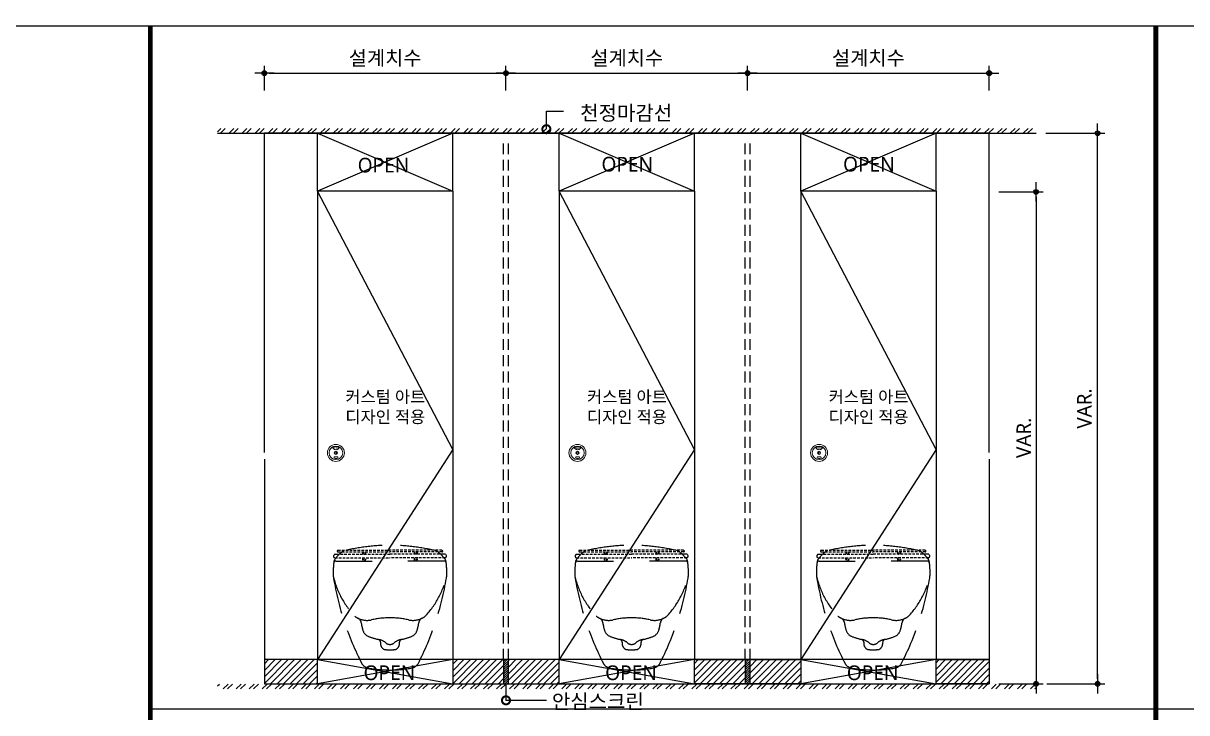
# Model space of a CAD drawing. Extents: x -256 to 8104, y -176 to 5714.
# Drawn here: x 2221 to 4629, y 4116 to 5543 of the extents above; entities that cross this region are included whole.
import ezdxf
from ezdxf.enums import TextEntityAlignment as Align

# ---------------------------------------------------------------- set-up
doc = ezdxf.new("R2010")
doc.units = 0
doc.header["$LTSCALE"] = 30
doc.linetypes.add('HIDDEN', pattern=[0.375, 0.25, -0.125])
doc.layers.get('0').update_dxf_attribs({"linetype": 'CONTINUOUS'})
doc.layers.get('DEFPOINTS').update_dxf_attribs({"linetype": 'CONTINUOUS'})
for name, color, linetype in [('curior-0Line', 252, 'CONTINUOUS'), ('DIM', 7, 'CONTINUOUS'), ('HAT', 8, 'CONTINUOUS'), ('HID', 9, 'HIDDEN'), ('문자', 3, 'CONTINUOUS'), ('부자재', 4, 'CONTINUOUS'), ('잠금쇠(회전형)', 4, 'CONTINUOUS'), ('치수', 1, 'CONTINUOUS'), ('판넬', 2, 'CONTINUOUS'), ('해치', 8, 'CONTINUOUS')]:
    doc.layers.add(name, color=color, linetype=linetype)
doc.styles.add('HDW', font='gulim.ttc')
doc.styles.add('돋움', font='malgun.ttf')
doc.dimstyles.new('10', dxfattribs={"dimscale": 10, "dimtxt": 3, "dimasz": 1, "dimexe": 1.5, "dimexo": 2, "dimgap": 1, "dimtad": 1, "dimdec": 0, "dimlunit": 6, "dimtxsty": '돋움', "dimblk": 'DIMDOT', "dimcen": -1, "dimdle": 1.5, "dimclrt": 3, "dimazin": 3, "dimtfac": 1, "dimtdec": 0, "dimtix": 1, "dimtmove": 2, "dimatfit": 3, "dimldrblk": 'DIMDOT', "dimarcsym": 0})

# ---------------------------------------------------------------- blocks, each defined once
blk = doc.blocks.new('DIMDOT')
at = {"linetype": 'Continuous'}
blk.add_line((-2, 0), (2, 0), dxfattribs=at)
for radius in [0.5, 0.25]:
    blk.add_circle((0, 0), radius, dxfattribs=at)
blk = doc.blocks.new('*D692')
at = {"layer": 'DEFPOINTS', "color": 0}
for p in [(61408.8, -1432.8), (60908.8, -1489), (61408.8, -1489)]:
    blk.add_point(p, dxfattribs=at)
at = {"layer": 'DIM', "color": 0, "lineweight": -2, "ltscale": 10}
for p, q in [((60908.8, -1469), (60908.8, -1417.8)), ((61408.8, -1469), (61408.8, -1417.8)), ((60918.8, -1432.8), (61398.8, -1432.8))]:
    blk.add_line(p, q, dxfattribs=at)
at = {"layer": 'DIM', "color": 0, "lineweight": -2, "xscale": 10, "yscale": 10, "zscale": 10, "rotation": 180}
blk.add_blockref('DIMDOT', (60908.8, -1432.8), dxfattribs=at)
at = {"layer": 'DIM', "color": 0, "lineweight": -2, "xscale": 10, "yscale": 10, "zscale": 10}
blk.add_blockref('DIMDOT', (61408.8, -1432.8), dxfattribs=at)
at = {"layer": 'DIM', "color": 3, "insert": (61158.8, -1403.1), "char_height": 30, "attachment_point": 5, "style": '돋움'}
blk.add_mtext('설계치수', dxfattribs=at)
blk = doc.blocks.new('*D693')
at = {"layer": 'DEFPOINTS', "color": 0}
for p in [(61908.8, -1432.8), (61408.8, -1489), (61908.8, -1489)]:
    blk.add_point(p, dxfattribs=at)
at = {"layer": 'DIM', "color": 0, "lineweight": -2, "ltscale": 10}
for p, q in [((61408.8, -1469), (61408.8, -1417.8)), ((61908.8, -1469), (61908.8, -1417.8)), ((61418.8, -1432.8), (61898.8, -1432.8))]:
    blk.add_line(p, q, dxfattribs=at)
at = {"layer": 'DIM', "color": 0, "lineweight": -2, "xscale": 10, "yscale": 10, "zscale": 10, "rotation": 180}
blk.add_blockref('DIMDOT', (61408.8, -1432.8), dxfattribs=at)
at = {"layer": 'DIM', "color": 0, "lineweight": -2, "xscale": 10, "yscale": 10, "zscale": 10}
blk.add_blockref('DIMDOT', (61908.8, -1432.8), dxfattribs=at)
at = {"layer": 'DIM', "color": 3, "insert": (61658.8, -1403.1), "char_height": 30, "attachment_point": 5, "style": '돋움'}
blk.add_mtext('설계치수', dxfattribs=at)
blk = doc.blocks.new('*D694')
at = {"layer": 'DEFPOINTS', "color": 0}
for p in [(62408.8, -1432.8), (61908.8, -1489), (62408.8, -1489)]:
    blk.add_point(p, dxfattribs=at)
at = {"layer": 'DIM', "color": 0, "lineweight": -2, "ltscale": 10}
for p, q in [((61908.8, -1469), (61908.8, -1417.8)), ((62408.8, -1469), (62408.8, -1417.8)), ((61918.8, -1432.8), (62398.8, -1432.8))]:
    blk.add_line(p, q, dxfattribs=at)
at = {"layer": 'DIM', "color": 0, "lineweight": -2, "xscale": 10, "yscale": 10, "zscale": 10, "rotation": 180}
blk.add_blockref('DIMDOT', (61908.8, -1432.8), dxfattribs=at)
at = {"layer": 'DIM', "color": 0, "lineweight": -2, "xscale": 10, "yscale": 10, "zscale": 10}
blk.add_blockref('DIMDOT', (62408.8, -1432.8), dxfattribs=at)
at = {"layer": 'DIM', "color": 3, "insert": (62158.8, -1403.1), "char_height": 30, "attachment_point": 5, "style": '돋움'}
blk.add_mtext('설계치수', dxfattribs=at)
blk = doc.blocks.new('*D695')
at = {"layer": 'DEFPOINTS', "color": 0}
for p in [(62408.8, -1678.7), (62408.8, -2696.9), (62505.7, -2696.9)]:
    blk.add_point(p, dxfattribs=at)
at = {"layer": 'DIM', "color": 0, "lineweight": -2, "ltscale": 10}
for p, q in [((62428.8, -1678.7), (62520.7, -1678.7)), ((62505.7, -1688.7), (62505.7, -2686.9)), ((62428.8, -2696.9), (62520.7, -2696.9))]:
    blk.add_line(p, q, dxfattribs=at)
at = {"layer": 'DIM', "color": 0, "lineweight": -2, "xscale": 10, "yscale": 10, "zscale": 10}
for p, rotation in [((62505.7, -1678.7), 90), ((62505.7, -2696.9), 270)]:
    blk.add_blockref('DIMDOT', p, dxfattribs=dict(at, rotation=rotation))
at = {"layer": 'DIM', "color": 3, "insert": (62480.5, -2187.8), "char_height": 30, "attachment_point": 5, "rotation": 90, "style": '돋움'}
blk.add_mtext('VAR.', dxfattribs=at)
blk = doc.blocks.new('A$C460A2A32')
at = {"color": 0}
for p, q in [((2.8, 20), (0.5, 16)), ((2.8, 20), (8.6, 20)), ((3.9, 10), (162.3, 10)), ((8.6, 20), (162.3, 20)), ((12.8, 32), (11.2, 30.4)), ((12.6, 27), (162.3, 27)), ((12.8, 32), (162.3, 32)), ((311.8, 32), (162.3, 32)), ((312, 27), (162.3, 27)), ((316, 20), (162.3, 20)), ((320.7, 10), (162.3, 10)), ((311.8, 32), (313.4, 30.4)), ((321.8, 20), (316, 20)), ((321.8, 20), (324.1, 16))]:
    blk.add_line(p, q, dxfattribs=at)
for centre, radius, start, end in [((3.9, 14), 4, 150.0107, 270), ((12.6, 29), 2, 135, 270), ((108.9, 28.2), 26, 182.6717, 198.4118), ((108.9, 10), 26, 180, 202.6199), ((107.4, 28.2), 23, 183.0205, 200.9186), ((107.4, 10), 23, 180, 205.7715), ((68.6, 10), 23, 334.2285, 0), ((68.6, 28.2), 23, 339.0814, 356.9795), ((67.1, 10), 26, 337.3801, 0), ((67.1, 28.2), 26, 341.5882, 357.3283), ((257.5, 28.2), 26, 182.6717, 198.4118), ((257.5, 10), 26, 180, 202.6199), ((256, 28.2), 23, 183.0205, 200.9186), ((256, 10), 23, 180, 205.7715), ((217.2, 10), 23, 334.2285, 0), ((217.2, 28.2), 23, 339.0814, 356.9795), ((215.7, 10), 26, 337.3801, 0), ((215.7, 28.2), 26, 341.5882, 357.3283), ((312, 29), 2, 270, 45), ((320.7, 14), 4, 270, 29.9893)]:
    blk.add_arc(centre, radius, start, end, dxfattribs=at)
blk = doc.blocks.new('_DOTSMALL')
at = {"color": 0, "linetype": 'ByBlock', "const_width": 0.5}
blk.add_lwpolyline([(-0.0625, 0, 1), (0.0625, 0, 1)], format="xyb", close=True, dxfattribs=at)
blk = doc.blocks.new('A$C63EC304E')
at = {"layer": '치수', "color": 1, "xscale": 2.5, "yscale": 2.5, "zscale": 2.5, "rotation": 234.3098741996962}
blk.add_blockref('_DOTSMALL', (0.31, 0.31), dxfattribs=at)
blk = doc.blocks.new('A$C2BC9653E')
at = {"layer": '치수', "xscale": 0.3333333333333333, "yscale": 0.3333333333333333, "zscale": 0.3333333333333333}
blk.add_blockref('A$C63EC304E', (0, 0), dxfattribs=at)
blk = doc.blocks.new('A$C7FC71301')
at = {"layer": '치수', "rotation": 180}
blk.add_blockref('A$C2BC9653E', (0.208, 0.208), dxfattribs=at)
blk = doc.blocks.new('A$C4A20372B')
at = {"layer": '치수'}
blk.add_blockref('A$C7FC71301', (0, 0), dxfattribs=at)
blk = doc.blocks.new('A$C566469F5')
at = {"layer": '치수'}
blk.add_blockref('A$C4A20372B', (0, 0), dxfattribs=at)
blk = doc.blocks.new('A$C7E317CD4')
at = {"layer": '해치', "xscale": 2, "yscale": 2, "zscale": 2}
blk.add_blockref('A$C566469F5', (0, 0), dxfattribs=at)
blk = doc.blocks.new('A$C601D7F27')
at = {"layer": '치수'}
blk.add_blockref('A$C7E317CD4', (0, 0), dxfattribs=at)
blk = doc.blocks.new('A$C38802C08')
at = {"layer": '치수'}
blk.add_blockref('A$C601D7F27', (0, 0), dxfattribs=at)
blk = doc.blocks.new('*D712')
at = {"layer": 'DEFPOINTS', "color": 0}
for p in [(62505.7, -1557.2), (62633.1, -1557.2), (62508.2, -2696.9)]:
    blk.add_point(p, dxfattribs=at)
at = {"layer": 'DIM', "color": 0, "lineweight": -2, "ltscale": 10}
for p, q in [((62525.7, -1557.2), (62648.1, -1557.2)), ((62633.1, -2686.9), (62633.1, -1567.2)), ((62528.2, -2696.9), (62648.1, -2696.9))]:
    blk.add_line(p, q, dxfattribs=at)
at = {"layer": 'DIM', "color": 0, "lineweight": -2, "xscale": 10, "yscale": 10, "zscale": 10}
for p, rotation in [((62633.1, -1557.2), 90), ((62633.1, -2696.9), 270)]:
    blk.add_blockref('DIMDOT', p, dxfattribs=dict(at, rotation=rotation))
at = {"layer": 'DIM', "color": 3, "insert": (62605.8, -2127.1), "char_height": 30, "attachment_point": 5, "rotation": 90, "style": '돋움'}
blk.add_mtext('VAR.', dxfattribs=at)
blk = doc.blocks.new('DESIGN-26', base_point=(58188.6, -6872.9))
h = blk.add_hatch()
h.set_pattern_fill('ANSI31', color=3, scale=3, angle=180)
h.set_pattern_definition([(225, (58227.086, -7048.667), (6.735192, -6.735192), [])])
h.paths.add_polyline_path([(61018.8, -2646.9), (60908.8, -2646.9), (60908.8, -2696.9), (61018.8, -2696.9)])
h.paths.add_polyline_path([(61403.8, -2646.9), (61298.8, -2646.9), (61298.8, -2696.9), (61403.8, -2696.9)])
h.paths.add_polyline_path([(61518.8, -2646.9), (61413.8, -2646.9), (61413.8, -2696.9), (61518.8, -2696.9)])
h.paths.add_polyline_path([(61903.8, -2646.9), (61798.8, -2646.9), (61798.8, -2696.9), (61903.8, -2696.9)])
h.paths.add_polyline_path([(62018.8, -2646.9), (61913.8, -2646.9), (61913.8, -2696.9), (62018.8, -2696.9)])
h.paths.add_polyline_path([(62408.8, -2646.9), (62298.8, -2646.9), (62298.8, -2696.9), (62408.8, -2696.9)])
h = blk.add_hatch()
h.set_pattern_fill('ANSI31', color=2, style=0)
h.set_pattern_definition([(45, (58227.086, -7048.6668), (-2.245064, 2.245064), [])])
h.paths.add_polyline_path([(61413.8, -2646.9), (61403.8, -2646.9), (61403.8, -2696.9), (61413.8, -2696.9)])
h = blk.add_hatch()
h.set_pattern_fill('ANSI31', color=2, style=0)
h.set_pattern_definition([(45, (58727.086, -7048.6668), (-2.245064, 2.245064), [])])
h.paths.add_polyline_path([(61913.8, -2646.9), (61903.8, -2646.9), (61903.8, -2696.9), (61913.8, -2696.9)])
at = {"layer": 'HAT'}
h = blk.add_hatch(dxfattribs=at)
h.set_pattern_fill('ANSI32', color=256, scale=2, style=0)
h.set_pattern_definition([(45, (49572.717, -7190.143), (-13.470384, 13.470384), []), (45, (49581.697, -7190.143), (-13.470384, 13.470384), [])])
h.paths.add_polyline_path([(60812.1, -1547.2), (62505.7, -1547.2), (62505.7, -1557.2), (60812.1, -1557.2)])
h = blk.add_hatch(dxfattribs=at)
h.set_pattern_fill('ANSI32', color=256, scale=2, style=0)
h.set_pattern_definition([(45, (49572.717, -7008.163), (-13.470384, 13.470384), []), (45, (49581.697, -7008.163), (-13.470384, 13.470384), [])])
h.paths.add_polyline_path([(60812.1, -2707.4), (62505.7, -2707.4), (62505.7, -2697.4), (60812.1, -2697.4)])
at = {"color": 2}
for p, q in [((60812.1, -1557.2), (62505.7, -1557.2)), ((61298.8, -2646.9), (61298.8, -2696.9)), ((61403.8, -2646.9), (61403.8, -2696.9)), ((61903.8, -2646.9), (61903.8, -2696.9)), ((62018.8, -2646.9), (62018.8, -2696.9))]:
    blk.add_line(p, q, dxfattribs=at)
for p, q in [((60908.8, -2218.3), (60908.8, -1557.2)), ((62408.8, -2218.3), (62408.8, -1557.2)), ((60908.8, -2232.1), (60908.8, -2696.9)), ((62408.8, -2232.1), (62408.8, -2696.9)), ((60908.8, -2696.9), (62408.8, -2696.9))]:
    blk.add_line(p, q)
at = {"color": 8}
blk.add_line((60672.7, -2748.7), (64020.5, -2748.7), dxfattribs=at)
at = {"color": 2}
for points in [[(58187.9, -1334.5), (65440.2, -1334.5), (65440.2, -6872.8), (58187.9, -6872.8)], [(58187.9, -1334.5), (65440.2, -1334.5), (65440.2, -6872.8), (58187.9, -6872.8)], [(58187.9, -1334.5), (66169.8, -1334.5), (66169.8, -6872.8), (58187.9, -6872.8)], [(61018.8, -2646.9), (60908.8, -2646.9), (60908.8, -2696.9), (61018.8, -2696.9)], [(61518.8, -2646.9), (61298.8, -2646.9), (61298.8, -2696.9), (61518.8, -2696.9)], [(61413.8, -2646.9), (61403.8, -2646.9), (61403.8, -2696.9), (61413.8, -2696.9)], [(61798.8, -2646.9), (62018.8, -2646.9), (62018.8, -2696.9), (61798.8, -2696.9)], [(61913.8, -2646.9), (61903.8, -2646.9), (61903.8, -2696.9), (61913.8, -2696.9)], [(62298.8, -2646.9), (62408.8, -2646.9), (62408.8, -2696.9), (62298.8, -2696.9)]]:
    blk.add_lwpolyline(points, close=True, dxfattribs=at)
at = {"color": 8, "const_width": 10}
for points in [[(60672.7, -4103.7), (60672.7, -1334.5)], [(62753.7, -4103.7), (62753.7, -1334.5)]]:
    blk.add_lwpolyline(points, dxfattribs=at)
at = {"layer": 'HID', "ltscale": 3}
for p, q in [((61403.8, -2646.9), (61403.8, -1568.2)), ((61413.8, -2646.9), (61413.8, -1568.2)), ((61903.8, -2646.9), (61903.8, -1568.2)), ((61913.8, -2646.9), (61913.8, -1568.2))]:
    blk.add_line(p, q, dxfattribs=at)
at = {"layer": 'HID', "ltscale": 10}
for p, q in [((61056.6, -2442.9), (61168.8, -2442.9)), ((61281, -2442.9), (61168.8, -2442.9)), ((61556.6, -2442.9), (61668.8, -2442.9)), ((61781, -2442.9), (61668.8, -2442.9)), ((62056.6, -2442.9), (62168.8, -2442.9)), ((62281, -2442.9), (62168.8, -2442.9))]:
    blk.add_line(p, q, dxfattribs=at)
for centre, radius, start, end in [((61126.4, -2493.6), 90, 128.0065, 143.1013), ((61074.7, -2427.5), 6, 103.9579, 128.0065), ((61168.8, -2813.3), 403.1, 76.2923, 103.7077), ((61262.9, -2427.5), 6, 51.9935, 76.0421), ((61211.2, -2493.6), 90, 36.8987, 51.9935), ((61626.4, -2493.6), 90, 128.0065, 143.1013), ((61574.7, -2427.5), 6, 103.9579, 128.0065), ((61668.8, -2813.3), 403.1, 76.2923, 103.7077), ((61762.9, -2427.5), 6, 51.9935, 76.0421), ((61711.2, -2493.6), 90, 36.8987, 51.9935), ((62126.4, -2493.6), 90, 128.0065, 143.1013), ((62074.7, -2427.5), 6, 103.9579, 128.0065), ((62168.8, -2813.3), 403.1, 76.2923, 103.7077), ((62262.9, -2427.5), 6, 51.9935, 76.0421), ((62211.2, -2493.6), 90, 36.8987, 51.9935), ((61231.2, -2467.4), 180, 172.4918, 181.055), ((61056.6, -2447.1), 4.2, 90, 173.3826), ((61061.7, -2445), 9, 143.1013, 172.4918), ((61281, -2447.1), 4.2, 6.6174, 90), ((61275.9, -2445), 9, 7.5082, 36.8987), ((61106.4, -2467.4), 180, 358.945, 7.5082), ((61731.2, -2467.4), 180, 172.4918, 181.055), ((61556.6, -2447.1), 4.2, 90, 173.3826), ((61561.7, -2445), 9, 143.1013, 172.4918), ((61781, -2447.1), 4.2, 6.6174, 90), ((61775.9, -2445), 9, 7.5082, 36.8987), ((61606.4, -2467.4), 180, 358.945, 7.5082), ((62231.2, -2467.4), 180, 172.4918, 181.055), ((62056.6, -2447.1), 4.2, 90, 173.3826), ((62061.7, -2445), 9, 143.1013, 172.4918), ((62281, -2447.1), 4.2, 6.6174, 90), ((62275.9, -2445), 9, 7.5082, 36.8987), ((62106.4, -2467.4), 180, 358.945, 7.5082), ((61093.2, -2469.9), 42, 181.055, 190.5892), ((61224.1, -2434.9), 177, 192.809, 223.5419), ((61646.2, -2379.7), 602.3, 189.3568, 207.2383), ((60691.4, -2379.7), 602.3, 332.7617, 350.6432), ((61113.5, -2434.9), 177, 316.4581, 347.191), ((61244.4, -2469.9), 42, 349.4108, 358.945), ((61593.2, -2469.9), 42, 181.055, 190.5892), ((61724.1, -2434.9), 177, 192.809, 223.5419), ((62146.2, -2379.7), 602.3, 189.3568, 207.2383), ((61191.4, -2379.7), 602.3, 332.7617, 350.6432), ((61613.5, -2434.9), 177, 316.4581, 347.191), ((61744.4, -2469.9), 42, 349.4108, 358.945), ((62093.2, -2469.9), 42, 181.055, 190.5892), ((62224.1, -2434.9), 177, 192.809, 223.5419), ((62646.2, -2379.7), 602.3, 189.3568, 207.2383), ((61691.4, -2379.7), 602.3, 332.7617, 350.6432), ((62113.5, -2434.9), 177, 316.4581, 347.191), ((62244.4, -2469.9), 42, 349.4108, 358.945), ((61121.4, -2523.6), 42, 232.3598, 243.5689), ((61097.4, -2572), 12, 6.9609, 63.5689), ((61121.4, -2523.6), 42, 248.0565, 282.8609), ((61199.7, -2559.5), 91.1, 186.9609, 196.5836), ((61168.8, -2731.3), 171, 90, 102.8609), ((61168.8, -2731.3), 171, 77.1391, 90), ((61216.2, -2523.6), 42, 257.1391, 291.9435), ((61137.9, -2559.5), 91.1, 343.4164, 353.0391), ((61240.2, -2572), 12, 116.4311, 173.0391), ((61216.2, -2523.6), 42, 296.4311, 307.6402), ((61621.4, -2523.6), 42, 232.3598, 243.5689), ((61597.4, -2572), 12, 6.9609, 63.5689), ((61621.4, -2523.6), 42, 248.0565, 282.8609), ((61699.7, -2559.5), 91.1, 186.9609, 196.5836), ((61668.8, -2731.3), 171, 90, 102.8609), ((61668.8, -2731.3), 171, 77.1391, 90), ((61716.2, -2523.6), 42, 257.1391, 291.9435), ((61637.9, -2559.5), 91.1, 343.4164, 353.0391), ((61740.2, -2572), 12, 116.4311, 173.0391), ((61716.2, -2523.6), 42, 296.4311, 307.6402), ((62121.4, -2523.6), 42, 232.3598, 243.5689), ((62097.4, -2572), 12, 6.9609, 63.5689), ((62121.4, -2523.6), 42, 248.0565, 282.8609), ((62199.7, -2559.5), 91.1, 186.9609, 196.5836), ((62168.8, -2731.3), 171, 90, 102.8609), ((62168.8, -2731.3), 171, 77.1391, 90), ((62216.2, -2523.6), 42, 257.1391, 291.9435), ((62137.9, -2559.5), 91.1, 343.4164, 353.0391), ((62240.2, -2572), 12, 116.4311, 173.0391), ((62216.2, -2523.6), 42, 296.4311, 307.6402), ((61132.5, -2579.5), 21, 196.5836, 247.6201), ((61168.8, -2491.3), 116.3, 247.6201, 258.9228), ((61168.8, -2491.3), 116.3, 281.0772, 292.3799), ((61205.1, -2579.5), 21, 292.3799, 343.4164), ((61632.5, -2579.5), 21, 196.5836, 247.6201), ((61668.8, -2491.3), 116.3, 247.6201, 258.9228), ((61668.8, -2491.3), 116.3, 281.0772, 292.3799), ((61705.1, -2579.5), 21, 292.3799, 343.4164), ((62132.5, -2579.5), 21, 196.5836, 247.6201), ((62168.8, -2491.3), 116.3, 247.6201, 258.9228), ((62168.8, -2491.3), 116.3, 281.0772, 292.3799), ((62205.1, -2579.5), 21, 292.3799, 343.4164), ((61143.3, -2611), 6, 0, 77.9673), ((61140.7, -2634.9), 30, 49.4621, 78.9228), ((61162.7, -2613.4), 13.6, 169.8446, 248.5821), ((61168.8, -2602.1), 13.3, 229.4621, 270), ((61168.8, -2602.1), 13.3, 270, 310.5379), ((61196.9, -2634.9), 30, 101.0772, 130.5379), ((61174.9, -2613.4), 13.6, 291.4179, 10.1554), ((61194.3, -2611), 6, 102.0327, 180), ((61643.3, -2611), 6, 0, 77.9673), ((61640.7, -2634.9), 30, 49.4621, 78.9228), ((61662.7, -2613.4), 13.6, 169.8446, 248.5821), ((61668.8, -2602.1), 13.3, 229.4621, 270), ((61668.8, -2602.1), 13.3, 270, 310.5379), ((61696.9, -2634.9), 30, 101.0772, 130.5379), ((61674.9, -2613.4), 13.6, 291.4179, 10.1554), ((61694.3, -2611), 6, 102.0327, 180), ((62143.3, -2611), 6, 0, 77.9673), ((62140.7, -2634.9), 30, 49.4621, 78.9228), ((62162.7, -2613.4), 13.6, 169.8446, 248.5821), ((62168.8, -2602.1), 13.3, 229.4621, 270), ((62168.8, -2602.1), 13.3, 270, 310.5379), ((62196.9, -2634.9), 30, 101.0772, 130.5379), ((62174.9, -2613.4), 13.6, 291.4179, 10.1554), ((62194.3, -2611), 6, 102.0327, 180), ((61168.8, -2455.4), 171, 266.2838, 270), ((61168.8, -2455.4), 171, 270, 273.7162), ((61668.8, -2455.4), 171, 266.2838, 270), ((61668.8, -2455.4), 171, 270, 273.7162), ((62168.8, -2455.4), 171, 266.2838, 270), ((62168.8, -2455.4), 171, 270, 273.7162), ((61126.2, -2646.2), 18, 210.6249, 258.7833), ((61168.8, -2431.4), 237, 258.7833, 270), ((61168.8, -2431.4), 237, 270, 281.2167), ((61211.4, -2646.2), 18, 281.2167, 329.3751), ((61626.2, -2646.2), 18, 210.6249, 258.7833), ((61668.8, -2431.4), 237, 258.7833, 270), ((61668.8, -2431.4), 237, 270, 281.2167), ((61711.4, -2646.2), 18, 281.2167, 329.3751), ((62126.2, -2646.2), 18, 210.6249, 258.7833), ((62168.8, -2431.4), 237, 258.7833, 270), ((62168.8, -2431.4), 237, 270, 281.2167), ((62211.4, -2646.2), 18, 281.2167, 329.3751)]:
    blk.add_arc(centre, radius, start, end, dxfattribs=at)
at = {"layer": '부자재', "color": 3}
blk.add_line((62408.8, -1557.2), (60908.8, -1557.2), dxfattribs=at)
blk.add_line((62408.8, -1557.2), (60908.8, -1557.2), dxfattribs=at)
at = {"layer": '잠금쇠(회전형)', "linetype": 'Continuous', "lineweight": 15}
for p, q in [((61050.2, -2208.2), (61053.8, -2212.2)), ((61063.9, -2208.2), (61060.3, -2212.2)), ((61550.2, -2208.2), (61553.8, -2212.2)), ((61563.9, -2208.2), (61560.3, -2212.2)), ((62050.2, -2208.2), (62053.8, -2212.2)), ((62063.9, -2208.2), (62060.3, -2212.2)), ((61053.5, -2227.4), (61053.1, -2228.6)), ((61055.4, -2215.9), (61055.4, -2221.7)), ((61058.1, -2216), (61058.1, -2221.8)), ((61060.6, -2227.4), (61061, -2228.6)), ((61553.5, -2227.4), (61553.1, -2228.6)), ((61555.4, -2215.9), (61555.4, -2221.7)), ((61558.1, -2216), (61558.1, -2221.8)), ((61560.6, -2227.4), (61561, -2228.6)), ((62053.5, -2227.4), (62053.1, -2228.6)), ((62055.4, -2215.9), (62055.4, -2221.7)), ((62058.1, -2216), (62058.1, -2221.8)), ((62060.6, -2227.4), (62061, -2228.6))]:
    blk.add_line(p, q, dxfattribs=at)
for centre, radius in [((61056.8, -2218.8), 17.6), ((61056.8, -2218.8), 14.1), ((61556.8, -2218.8), 17.6), ((61556.8, -2218.8), 14.1), ((62056.8, -2218.8), 17.6), ((62056.8, -2218.8), 14.1), ((61056.8, -2218.8), 3.21), ((61556.8, -2218.8), 3.21), ((62056.8, -2218.8), 3.21)]:
    blk.add_circle(centre, radius, dxfattribs=at)
for centre, radius, start, end in [((61057.1, -2220.6), 14.1, 61.0478, 118.9522), ((61057.1, -2218.2), 6.81, 61.8696, 118.1304), ((61557.1, -2220.6), 14.1, 61.0478, 118.9522), ((61557.1, -2218.2), 6.81, 61.8696, 118.1304), ((62057.1, -2220.6), 14.1, 61.0478, 118.9522), ((62057.1, -2218.2), 6.81, 61.8696, 118.1304), ((61054, -2228.9), 0.98, 160.8571, 255.4685), ((61054.4, -2227.7), 0.98, 72.2332, 160.8571), ((61057.1, -2217.1), 13.2, 255.4685, 284.5315), ((61057.1, -2219.4), 7.75, 252.2332, 287.7668), ((61059.7, -2227.7), 0.98, 19.1429, 107.7668), ((61060.1, -2228.9), 0.98, 284.5315, 19.1429), ((61554, -2228.9), 0.98, 160.8571, 255.4685), ((61554.4, -2227.7), 0.98, 72.2332, 160.8571), ((61557.1, -2217.1), 13.2, 255.4685, 284.5315), ((61557.1, -2219.4), 7.75, 252.2332, 287.7668), ((61559.7, -2227.7), 0.98, 19.1429, 107.7668), ((61560.1, -2228.9), 0.98, 284.5315, 19.1429), ((62054, -2228.9), 0.98, 160.8571, 255.4685), ((62054.4, -2227.7), 0.98, 72.2332, 160.8571), ((62057.1, -2217.1), 13.2, 255.4685, 284.5315), ((62057.1, -2219.4), 7.75, 252.2332, 287.7668), ((62059.7, -2227.7), 0.98, 19.1429, 107.7668), ((62060.1, -2228.9), 0.98, 284.5315, 19.1429)]:
    blk.add_arc(centre, radius, start, end, dxfattribs=at)
at = {"layer": '치수'}
for p, q in [((61492.5, -1548.6), (61492.5, -1511.4)), ((61492.5, -1511.4), (61527.6, -1511.4)), ((61018.8, -1557.2), (61298.8, -1677.3)), ((61298.8, -1557.2), (61018.8, -1677.3)), ((61518.8, -1557.2), (61798.8, -1677.3)), ((61798.8, -1557.2), (61518.8, -1677.3)), ((62018.8, -1557.2), (62298.8, -1677.3)), ((62298.8, -1557.2), (62018.8, -1677.3)), ((61298.8, -2211.6), (61018.8, -1677.3)), ((61798.8, -2211.6), (61518.8, -1677.3)), ((62298.8, -2211.6), (62018.8, -1677.3)), ((61298.8, -2211.6), (61018.8, -2646.9)), ((61798.8, -2211.6), (61518.8, -2646.9)), ((62298.8, -2211.6), (62018.8, -2646.9)), ((61018.8, -2646.9), (61298.8, -2696.9)), ((61298.8, -2646.9), (61018.8, -2696.9)), ((61518.8, -2646.9), (61798.8, -2696.9)), ((61798.8, -2646.9), (61518.8, -2696.9)), ((62018.8, -2646.9), (62298.8, -2696.9)), ((62298.8, -2646.9), (62018.8, -2696.9)), ((61408.8, -2696.9), (61408.8, -2731.2)), ((61492.9, -2731.2), (61408.8, -2731.2))]:
    blk.add_line(p, q, dxfattribs=at)
at = {"layer": '판넬', "color": 3}
for p, q in [((61018.8, -1677.3), (61018.8, -1557.2)), ((61298.8, -1677.3), (61298.8, -1557.2)), ((61518.8, -1677.3), (61518.8, -1557.2)), ((61798.8, -1677.3), (61798.8, -1557.2)), ((62018.8, -1677.3), (62018.8, -1557.2)), ((62298.8, -1677.3), (62298.8, -1557.2)), ((61018.8, -2646.9), (60908.8, -2646.9)), ((61518.8, -2646.9), (61298.8, -2646.9)), ((61518.8, -2646.9), (61418.8, -2646.9)), ((62018.8, -2646.9), (61798.8, -2646.9)), ((62408.8, -2646.9), (62298.8, -2646.9))]:
    blk.add_line(p, q, dxfattribs=at)
at = {"layer": '판넬'}
for p, q in [((61298.8, -1677.3), (61018.8, -1677.3)), ((61018.8, -1677.3), (61018.8, -2646.9)), ((61298.8, -1677.3), (61298.8, -2603.8)), ((61798.8, -1677.3), (61518.8, -1677.3)), ((61518.8, -1677.3), (61518.8, -2646.9)), ((61798.8, -1677.3), (61798.8, -2603.8)), ((62018.8, -1677.3), (62018.8, -2646.9)), ((62298.8, -1677.3), (62018.8, -1677.3)), ((62298.8, -1677.3), (62298.8, -2603.8)), ((61798.8, -1781.9), (61798.8, -1794.3)), ((62298.8, -1781.9), (62298.8, -1794.3)), ((61298.8, -2603.8), (61298.8, -2646.9)), ((61798.8, -2603.8), (61798.8, -2646.9)), ((62298.8, -2603.8), (62298.8, -2646.9)), ((61298.8, -2646.9), (61018.8, -2646.9)), ((61798.8, -2646.9), (61518.8, -2646.9)), ((62298.8, -2646.9), (62018.8, -2646.9))]:
    blk.add_line(p, q, dxfattribs=at)
at = {"layer": '판넬', "color": 4}
blk.add_line((62018.8, -2646.9), (61918.8, -2646.9), dxfattribs=at)
at = {"layer": 'HID', "ltscale": 10, "xscale": 0.7200000000011642, "yscale": 0.7200000000011642, "zscale": 0.7200000000011642}
for p in [(61051.9, -2443.1), (61551.9, -2443.1), (62051.9, -2443.1)]:
    blk.add_blockref('A$C460A2A32', p, dxfattribs=at)
at = {"layer": '해치', "xscale": -20, "yscale": 20, "zscale": 20, "rotation": 180}
blk.add_blockref('A$C38802C08', (61488.3, -1544.6), dxfattribs=at)
at = {"layer": '해치', "xscale": -20, "yscale": 20, "zscale": 20}
blk.add_blockref('A$C38802C08', (61413, -2735.3), dxfattribs=at)
at = {"layer": 'curior-0Line', "color": 3, "char_height": 25, "width": 331.909, "attachment_point": 1}
for insert in [(61076.5, -2090.3), (61576.5, -2090.3), (62076.5, -2090.3)]:
    blk.add_mtext('{\\f맑은 고딕;커스텀 아트 \\P디자인 적용}', dxfattribs=dict(at, insert=insert))
at = {"layer": '문자', "style": '돋움'}
for s, p in [('천정마감선', (61657.6, -1514.9)), ('OPEN', (61155.3, -1623.2)), ('OPEN', (61659.8, -1621.2)), ('OPEN', (62159.8, -1621.2)), ('OPEN', (61167.6, -2674)), ('OPEN', (61667.6, -2674)), ('OPEN', (62167.6, -2674)), ('안심스크린', (61599, -2732.9))]:
    blk.add_text(s, height=30.34, dxfattribs=at).set_placement(p, align=Align.MIDDLE)
at = {"layer": '잠금쇠(회전형)', "linetype": 'Continuous', "lineweight": 15, "style": 'HDW', "width": 0.659278}
for p, p2 in [((61053.9, -2210.3), (61060.1, -2210.3)), ((61553.9, -2210.3), (61560.1, -2210.3)), ((62053.9, -2210.3), (62060.1, -2210.3))]:
    blk.add_text('사용중', height=2.3, dxfattribs=at).set_placement(p, p2, align=Align.FIT)
at = {"layer": 'DIM', "ltscale": 10}
for base, p1, p2, picture, middle in [((61408.8, -1432.8), (60908.8, -1489), (61408.8, -1489), '*D692', (61158.8, -1403.1)), ((61908.8, -1432.8), (61408.8, -1489), (61908.8, -1489), '*D693', (61658.8, -1403.1)), ((62408.8, -1432.8), (61908.8, -1489), (62408.8, -1489), '*D694', (62158.8, -1403.1))]:
    dim = blk.add_linear_dim(base=base, p1=p1, p2=p2, text='설계치수', dimstyle='10', override={"dimtxsty": '돋움'}, dxfattribs=at)
    dim.commit()
    dim.dimension.update_dxf_attribs({"geometry": picture, "text_midpoint": middle})
dim = blk.add_linear_dim(base=(62633.1, -1557.2), p1=(62508.2, -2696.9), p2=(62505.7, -1557.2), angle=90, text='VAR.', dimstyle='10', dxfattribs=at)
dim.commit()
dim.dimension.update_dxf_attribs({"geometry": '*D712', "text_midpoint": (62605.8, -2127.1), "dimtype": 160})
dim = blk.add_linear_dim(base=(62505.7, -2696.9), p1=(62408.8, -1678.7), p2=(62408.8, -2696.9), angle=90, text='VAR.', dimstyle='10', override={"dimtxt": 3, "dimtxsty": '돋움'}, dxfattribs=at)
dim.commit()
dim.dimension.update_dxf_attribs({"geometry": '*D695', "text_midpoint": (62480.5, -2187.8)})

msp = doc.modelspace()

# ---------------------------------------------------------------- block references
msp.add_blockref('DESIGN-26', (0, 0))

doc.saveas('drawing.dxf')
